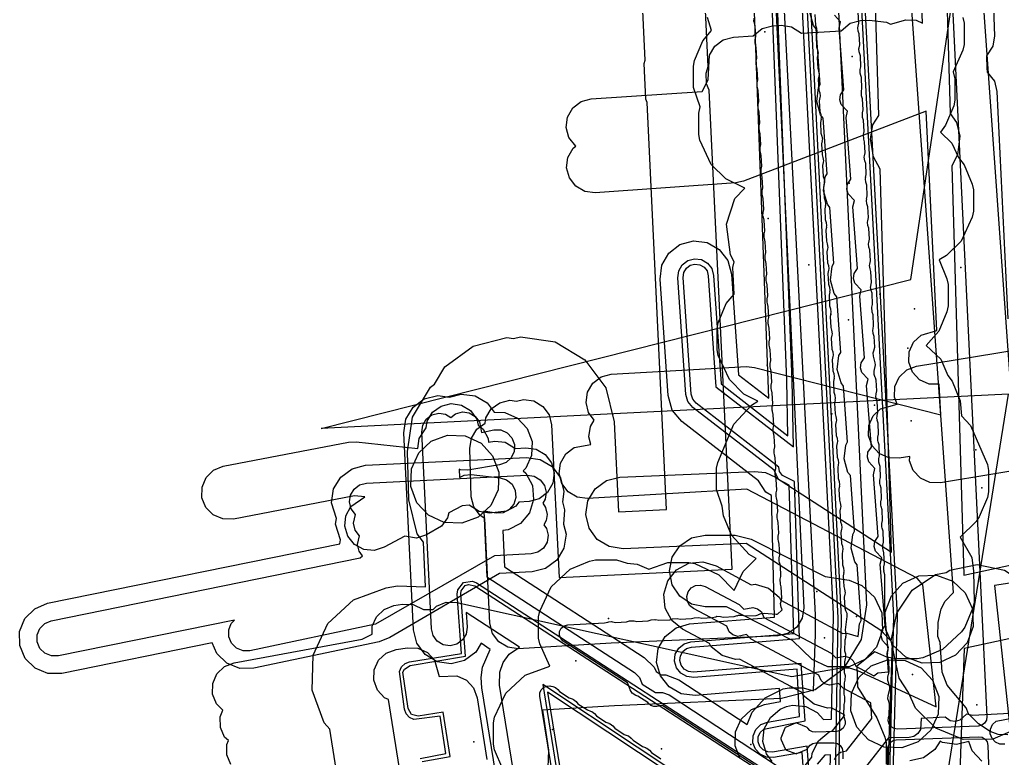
# Model space of a CAD drawing. Header units: metres. Extents: x -3943 to -3664, y 4962 to 6622.
# Drawn here: x -3926.3 to -3871.4, y 6086.3 to 6127.6 of the extents above; entities that cross this region are included whole.
import ezdxf

# ---------------------------------------------------------------- set-up
doc = ezdxf.new("R2010")
doc.units = ezdxf.units.M
for name, color, linetype in [('AI_GREENING_EXCLUSIONS', 1, 'Continuous'), ('AI_GREENING_LAWN', 82, 'Continuous'), ('AI_GREENING_REJECTED', 6, 'Continuous')]:
    doc.layers.add(name, color=color, linetype=linetype)

msp = doc.modelspace()

# ---------------------------------------------------------------- linework, layer by layer
at = {"layer": 'AI_GREENING_EXCLUSIONS'}
for points in [[(-3860.158, 6184.297), (-3872.835, 6170.684), (-3872.88, 6170.386), (-3873.197, 6169.677), (-3873.662, 6169.05), (-3873.975, 6168.863), (-3874.372, 6168.396), (-3874.347, 6167.785), (-3874.216, 6167.447), (-3874.235, 6166.667), (-3874.388, 6166.069), (-3873.198, 6139.855), (-3873.036, 6138.826), (-3873.136, 6138.483), (-3873.074, 6137.116), (-3872.965, 6135.591), (-3872.878, 6135.37), (-3872.893, 6134.574), (-3870.009, 6094.188)], [(-3860.158, 6184.297), (-3872.835, 6170.684), (-3872.88, 6170.386), (-3873.197, 6169.677), (-3873.662, 6169.05), (-3873.975, 6168.863), (-3874.372, 6168.396), (-3874.347, 6167.785), (-3874.216, 6167.447), (-3874.235, 6166.667), (-3874.388, 6166.069), (-3873.198, 6139.855), (-3873.036, 6138.826), (-3873.136, 6138.483), (-3873.074, 6137.116), (-3872.965, 6135.591), (-3872.878, 6135.37), (-3872.893, 6134.574), (-3870.009, 6094.188)], [(-3875.601, 6176.042), (-3875.86, 6175.498), (-3875.732, 6171.147), (-3875.372, 6170.641), (-3875.197, 6169.881), (-3875.334, 6168.832), (-3875.646, 6168.214), (-3875.264, 6155.18), (-3875.072, 6154.909), (-3874.899, 6154.148), (-3874.837, 6151.866), (-3874.646, 6151.081), (-3874.787, 6150.017), (-3874.722, 6147.577), (-3874.853, 6146.808), (-3875.011, 6146.558), (-3874.3, 6122.357), (-3873.94, 6121.851), (-3873.766, 6121.09), (-3873.902, 6120.042), (-3874.214, 6119.424), (-3873.543, 6096.567), (-3864.328, 6098.561)], [(-3880.759, 6083.076), (-3880.571, 6094.189), (-3882.701, 6136.558), (-3883.859, 6165.378), (-3883.878, 6171.482), (-3884.689, 6171.464), (-3884.934, 6171.603), (-3885.104, 6171.827), (-3885.239, 6173.635), (-3885.197, 6173.906), (-3885.055, 6174.14), (-3884.833, 6174.302), (-3884.567, 6174.365), (-3881.613, 6174.479), (-3880.855, 6174.397), (-3880.582, 6174.313), (-3880.364, 6174.128), (-3880.239, 6173.871), (-3880.227, 6173.586), (-3880.884, 6169.593), (-3880.56, 6157.79), (-3880.09, 6147.643), (-3877.268, 6094.273), (-3877.835, 6073.278)], [(-3880.565, 6082.706), (-3880.371, 6094.193), (-3882.502, 6136.566), (-3883.659, 6165.385), (-3883.678, 6171.701), (-3884.627, 6171.655), (-3884.924, 6171.914), (-3885.039, 6173.644), (-3884.908, 6174.005), (-3884.559, 6174.166), (-3881.605, 6174.279), (-3880.873, 6174.197), (-3880.523, 6174.005), (-3880.425, 6173.618), (-3881.085, 6169.607), (-3880.76, 6157.782), (-3880.29, 6147.632), (-3877.467, 6094.262), (-3878.02, 6073.353)], [(-3885.943, 6169.231), (-3882.486, 6094.744), (-3882.573, 6094.166), (-3882.874, 6093.666), (-3883.343, 6093.318), (-3883.91, 6093.176), (-3893.246, 6092.763), (-3898.454, 6092.454), (-3899.034, 6092.54), (-3899.536, 6092.841), (-3899.885, 6093.312), (-3900.026, 6093.881), (-3900.306, 6099.74), (-3900.582, 6099.906), (-3900.931, 6100.376), (-3901.072, 6100.944), (-3901.144, 6103.634), (-3901.058, 6104.213), (-3900.757, 6104.715), (-3900.757, 6104.715), (-3900.298, 6105.054), (-3900.254, 6105.348), (-3899.953, 6105.85), (-3899.482, 6106.198), (-3898.914, 6106.339), (-3898.546, 6106.284), (-3898.149, 6106.383), (-3897.571, 6106.297), (-3897.069, 6105.996), (-3896.72, 6105.526), (-3896.578, 6104.958), (-3896.162, 6096.429), (-3886.493, 6096.909), (-3887.767, 6123.662), (-3887.914, 6124.018), (-3887.943, 6124.611), (-3887.829, 6124.979), (-3889.818, 6166.733)], [(-3882.3, 6165.158), (-3878.989, 6094.906), (-3879.28, 6092.981), (-3880.283, 6091.312), (-3881.848, 6090.154), (-3883.736, 6089.68), (-3893.073, 6089.267), (-3897.091, 6089.017), (-3896.746, 6086.799), (-3896.827, 6084.854)], [(-3871.237, 6157.842), (-3871.726, 6158.163), (-3872.055, 6158.647), (-3872.174, 6159.22), (-3872.214, 6164.56), (-3872.401, 6164.522), (-3872.337, 6155.986), (-3872.446, 6155.412), (-3872.855, 6154.863), (-3871.82, 6126.686), (-3871.913, 6126.108), (-3872.279, 6125.567), (-3872.254, 6124.883), (-3872.244, 6124.664), (-3871.833, 6124.156), (-3871.692, 6123.588), (-3871.081, 6110.893)], [(-3906.942, 6075.162), (-3908.981, 6087.973), (-3909.294, 6088.311), (-3909.973, 6090.14), (-3909.9, 6092.089), (-3909.086, 6093.862), (-3907.656, 6095.189), (-3905.827, 6095.868), (-3905.196, 6095.969), (-3903.627, 6095.91), (-3903.746, 6098.41), (-3904.096, 6098.882), (-3904.568, 6100.775), (-3904.64, 6103.465), (-3904.352, 6105.395), (-3903.348, 6107.067), (-3903.128, 6107.23), (-3902.543, 6108.204), (-3900.974, 6109.364), (-3899.081, 6109.835), (-3898.715, 6109.78), (-3898.32, 6109.879), (-3896.39, 6109.592), (-3894.717, 6108.589), (-3893.556, 6107.022), (-3893.082, 6105.129), (-3892.837, 6100.099), (-3890.155, 6100.232), (-3891.238, 6122.969), (-3891.308, 6123.162), (-3891.402, 6125.139), (-3891.35, 6125.339), (-3893.148, 6163.071)], [(-3914.519, 6085.987), (-3914.74, 6086.528), (-3914.74, 6086.528), (-3914.737, 6087.114), (-3914.648, 6087.325), (-3914.856, 6087.524), (-3915.094, 6088.059), (-3915.109, 6088.644), (-3914.962, 6089.024), (-3915.313, 6089.384), (-3915.53, 6089.928), (-3915.522, 6090.513), (-3915.291, 6091.051), (-3914.871, 6091.459), (-3914.328, 6091.676), (-3907.174, 6092.999), (-3906.612, 6093.275), (-3906.603, 6093.71), (-3906.367, 6094.246), (-3905.945, 6094.651), (-3905.399, 6094.863), (-3904.907, 6094.95), (-3904.322, 6094.937), (-3903.736, 6094.649), (-3903.203, 6094.656), (-3903.012, 6094.84), (-3902.467, 6095.052), (-3901.882, 6095.04), (-3883.162, 6090.91), (-3880.401, 6091.384), (-3879.949, 6091.392), (-3879.515, 6091.265), (-3875.093, 6089.207), (-3875.826, 6096.022), (-3876.145, 6096.397), (-3885.66, 6101.379), (-3894.578, 6100.844), (-3895.158, 6100.923), (-3895.663, 6101.219), (-3896.017, 6101.685), (-3896.166, 6102.251), (-3896.086, 6102.831), (-3895.791, 6103.336), (-3895.324, 6103.69), (-3894.381, 6103.861), (-3894.493, 6104.284), (-3894.414, 6104.863), (-3894.2, 6105.23), (-3894.512, 6105.646), (-3894.658, 6106.213), (-3894.576, 6106.792), (-3894.278, 6107.296), (-3893.81, 6107.648), (-3893.244, 6107.794), (-3885.688, 6108.214), (-3885.234, 6108.169), (-3874.827, 6105.514), (-3874.909, 6107.226), (-3875.476, 6107.244), (-3876.009, 6107.486), (-3876.409, 6107.913), (-3876.615, 6108.461), (-3876.596, 6109.046), (-3876.354, 6109.579), (-3875.927, 6109.979), (-3875.054, 6110.238), (-3875.644, 6122.489), (-3885.858, 6118.58), (-3886.289, 6118.484), (-3894.141, 6117.93), (-3894.722, 6118.003), (-3895.23, 6118.293), (-3895.589, 6118.756), (-3895.743, 6119.32), (-3895.67, 6119.901), (-3895.38, 6120.409), (-3895.225, 6120.529), (-3895.612, 6121.011), (-3895.764, 6121.576), (-3895.688, 6122.157), (-3895.396, 6122.664), (-3894.932, 6123.02), (-3894.366, 6123.172), (-3888.168, 6123.582), (-3887.827, 6124.242), (-3887.752, 6125.617), (-3887.456, 6126.122), (-3886.99, 6126.475), (-3886.423, 6126.623), (-3885.312, 6126.689), (-3884.808, 6127.105), (-3884.242, 6127.253), (-3883.743, 6127.283), (-3883.163, 6127.203), (-3882.614, 6126.849), (-3880.391, 6126.98), (-3879.887, 6127.396), (-3879.321, 6127.544), (-3878.822, 6127.574), (-3877.863, 6127.448), (-3877.64, 6127.35), (-3876.782, 6127.593), (-3876.198, 6127.567), (-3875.849, 6127.404), (-3877.125, 6162.131)], [(-3877.822, 6084.081), (-3877.519, 6092.778), (-3878.118, 6093.433), (-3885.706, 6098.342), (-3892.586, 6098.04), (-3893.357, 6098.159), (-3894.025, 6098.563), (-3894.486, 6099.192), (-3894.672, 6099.95), (-3894.553, 6100.722), (-3894.148, 6101.389), (-3893.519, 6101.85), (-3892.761, 6102.036), (-3885.244, 6102.366), (-3884.632, 6102.298), (-3884.07, 6102.047), (-3877.583, 6097.851), (-3878.211, 6119.252), (-3878.593, 6119.926), (-3878.761, 6120.944), (-3878.631, 6121.713), (-3878.299, 6122.244), (-3879.008, 6146.408)], [(-3886.039, 6086.31), (-3886.318, 6087.039), (-3886.298, 6087.819), (-3885.98, 6088.532), (-3885.414, 6089.069), (-3884.685, 6089.348), (-3883.782, 6089.503), (-3883.834, 6090.23), (-3888.559, 6089.854), (-3889.334, 6089.946), (-3890.015, 6090.328), (-3890.498, 6090.941), (-3890.709, 6091.692), (-3890.617, 6092.467), (-3890.236, 6093.148), (-3889.623, 6093.631), (-3888.872, 6093.842), (-3884.116, 6094.22), (-3884.293, 6101.007), (-3884.598, 6101.209), (-3885.018, 6101.832), (-3889.3, 6105.15), (-3889.84, 6105.79), (-3890.071, 6106.594), (-3890.516, 6113.109), (-3890.416, 6113.883), (-3890.028, 6114.56), (-3889.41, 6115.037), (-3888.657, 6115.241), (-3887.883, 6115.141), (-3887.206, 6114.753), (-3886.73, 6114.135), (-3886.525, 6113.382), (-3886.141, 6107.762), (-3884.447, 6106.45), (-3885.524, 6135.55)], [(-3882.448, 6084.903), (-3882.578, 6086.666), (-3884.178, 6086.391), (-3884.568, 6086.402), (-3884.925, 6086.56), (-3885.193, 6086.843), (-3885.333, 6087.208), (-3885.323, 6087.598), (-3885.164, 6087.954), (-3884.881, 6088.223), (-3884.516, 6088.362), (-3882.72, 6088.671), (-3882.859, 6091.312), (-3888.637, 6090.851), (-3889.025, 6090.897), (-3889.365, 6091.088), (-3889.607, 6091.395), (-3889.712, 6091.77), (-3889.666, 6092.158), (-3889.476, 6092.498), (-3889.169, 6092.739), (-3888.794, 6092.845), (-3883.05, 6093.304), (-3883.308, 6101.597), (-3883.894, 6101.919), (-3884.149, 6102.424), (-3888.688, 6105.94), (-3888.958, 6106.26), (-3889.073, 6106.663), (-3889.519, 6113.178), (-3889.469, 6113.564), (-3889.275, 6113.903), (-3888.966, 6114.141), (-3888.589, 6114.243), (-3888.202, 6114.193), (-3887.864, 6113.999), (-3887.625, 6113.69), (-3887.523, 6113.314), (-3887.109, 6107.247), (-3883.38, 6104.358), (-3883.435, 6107.437), (-3884.525, 6135.598)], [(-3882.152, 6084.954), (-3882.302, 6087.017), (-3884.229, 6086.687), (-3884.502, 6086.694), (-3884.751, 6086.805), (-3884.939, 6087.003), (-3885.037, 6087.258), (-3885.03, 6087.532), (-3884.919, 6087.781), (-3884.721, 6087.969), (-3882.402, 6088.421), (-3882.63, 6091.632), (-3888.661, 6091.15), (-3888.932, 6091.183), (-3889.17, 6091.316), (-3889.339, 6091.531), (-3889.413, 6091.794), (-3889.381, 6092.065), (-3889.248, 6092.303), (-3889.033, 6092.472), (-3888.77, 6092.546), (-3882.729, 6093.029), (-3883.013, 6101.801), (-3883.682, 6102.132), (-3883.835, 6102.359), (-3883.884, 6102.598), (-3888.504, 6106.177), (-3888.693, 6106.401), (-3888.774, 6106.683), (-3889.219, 6113.198), (-3889.184, 6113.469), (-3889.048, 6113.706), (-3888.832, 6113.873), (-3888.569, 6113.944), (-3888.298, 6113.909), (-3888.061, 6113.773), (-3887.894, 6113.557), (-3887.822, 6113.293), (-3887.399, 6107.092), (-3883.063, 6103.733), (-3883.135, 6107.449), (-3884.225, 6135.612)], [(-3897.315, 6070.743), (-3900.487, 6090.27), (-3900.517, 6090.852), (-3900.442, 6091.425), (-3900.006, 6092.423), (-3900.526, 6092.76), (-3900.818, 6092.274), (-3901.444, 6091.809), (-3902.201, 6091.619), (-3902.973, 6091.733), (-3903.642, 6092.134), (-3904.108, 6092.76), (-3904.297, 6093.517), (-3904.842, 6104.511), (-3904.727, 6105.283), (-3904.326, 6105.952), (-3903.7, 6106.417), (-3902.943, 6106.607), (-3902.287, 6106.51), (-3901.631, 6106.683), (-3900.857, 6106.578), (-3900.183, 6106.185), (-3899.794, 6105.674), (-3899.189, 6105.654), (-3898.479, 6105.331), (-3897.946, 6104.76), (-3897.672, 6104.03), (-3897.699, 6103.25), (-3898.022, 6102.539), (-3898.171, 6102.4), (-3898.014, 6102.268), (-3897.654, 6101.575), (-3897.586, 6100.798), (-3897.821, 6100.054), (-3898.323, 6099.456), (-3899.015, 6099.096), (-3899.307, 6099.07), (-3899.217, 6097.037), (-3891.408, 6091.97), (-3890.849, 6091.426), (-3890.744, 6091.182), (-3890.462, 6090.999), (-3890.197, 6091.003), (-3889.472, 6090.714), (-3885.657, 6088.218), (-3885.369, 6088.907), (-3884.643, 6089.723), (-3883.645, 6090.211), (-3883.307, 6090.279), (-3882.516, 6090.279), (-3881.94, 6090.111), (-3881.837, 6093.28), (-3881.831, 6094.356), (-3883.918, 6134.991)], [(-3884.25, 6086.151), (-3884.563, 6086.584), (-3884.769, 6087.281), (-3884.691, 6087.986), (-3884.354, 6088.623), (-3883.808, 6089.08), (-3883.447, 6089.231), (-3883.109, 6089.299), (-3882.376, 6089.231), (-3881.739, 6088.894), (-3881.392, 6088.51), (-3880.935, 6088.527), (-3880.837, 6093.263), (-3880.832, 6094.406), (-3882.918, 6135.032)], [(-3871.076, 6087.645), (-3871.618, 6087.667), (-3872.075, 6087.833), (-3872.725, 6088.259), (-3873.27, 6088.817), (-3873.405, 6089.156), (-3874.467, 6090.425), (-3874.757, 6091.149), (-3874.858, 6092.807), (-3874.992, 6093.145), (-3874.981, 6093.925), (-3874.8, 6094.684), (-3874.584, 6095.117), (-3874.12, 6095.594), (-3876.853, 6133.881)], [(-3871.076, 6087.645), (-3871.618, 6087.667), (-3872.075, 6087.833), (-3872.725, 6088.259), (-3873.27, 6088.817), (-3873.405, 6089.156), (-3874.467, 6090.425), (-3874.757, 6091.149), (-3874.858, 6092.807), (-3874.992, 6093.145), (-3874.981, 6093.925), (-3874.8, 6094.684), (-3874.584, 6095.117), (-3874.12, 6095.594), (-3876.853, 6133.881)], [(-3884.955, 6082.728), (-3882.035, 6086.393), (-3882.017, 6086.618), (-3881.661, 6087.312), (-3881.066, 6087.818), (-3880.873, 6087.88), (-3880.19, 6088.742), (-3880.941, 6089.154), (-3881.165, 6089.131), (-3881.913, 6089.355), (-3882.518, 6089.848), (-3882.614, 6090.027), (-3886.079, 6091.877), (-3886.303, 6091.854), (-3887.051, 6092.078), (-3887.656, 6092.57), (-3887.752, 6092.749), (-3889.262, 6093.549), (-3889.867, 6094.042), (-3890.237, 6094.729), (-3890.316, 6095.505), (-3890.092, 6096.253), (-3889.6, 6096.858), (-3888.913, 6097.228), (-3888.136, 6097.307), (-3887.389, 6097.083), (-3885.433, 6096.033), (-3885.209, 6096.056), (-3884.461, 6095.832), (-3883.856, 6095.339), (-3883.76, 6095.161), (-3880.295, 6093.311), (-3880.071, 6093.333), (-3879.453, 6093.149), (-3879.368, 6093.855), (-3879.269, 6094.031), (-3879.495, 6097.142), (-3879.634, 6097.319), (-3879.845, 6098.071), (-3879.751, 6098.846), (-3879.652, 6099.022), (-3879.878, 6102.133), (-3880.017, 6102.31), (-3880.228, 6103.062), (-3880.135, 6103.837), (-3880.035, 6104.014), (-3880.261, 6107.124), (-3880.401, 6107.301), (-3880.611, 6108.053), (-3880.518, 6108.828), (-3880.418, 6109.005), (-3880.645, 6112.115), (-3880.784, 6112.292), (-3880.994, 6113.044), (-3880.901, 6113.819), (-3880.801, 6113.996), (-3881.028, 6117.106), (-3881.167, 6117.283), (-3881.377, 6118.035), (-3881.284, 6118.81), (-3881.184, 6118.987), (-3881.411, 6122.097), (-3881.55, 6122.275), (-3881.76, 6123.026), (-3881.667, 6123.801), (-3881.568, 6123.978), (-3881.794, 6127.088), (-3881.933, 6127.266), (-3882.143, 6128.017)], [(-3880.767, 6086.262), (-3880.642, 6086.505), (-3880.434, 6086.682), (-3880.102, 6086.76), (-3878.675, 6088.56), (-3878.738, 6089.444), (-3880.283, 6090.263), (-3880.542, 6090.523), (-3881.042, 6090.425), (-3881.304, 6090.504), (-3881.516, 6090.676), (-3881.653, 6090.988), (-3885.421, 6092.985), (-3885.68, 6093.246), (-3886.18, 6093.148), (-3886.442, 6093.226), (-3886.654, 6093.399), (-3886.791, 6093.711), (-3888.653, 6094.698), (-3888.865, 6094.87), (-3888.994, 6095.111), (-3889.022, 6095.382), (-3888.944, 6095.644), (-3888.771, 6095.856), (-3888.531, 6095.985), (-3888.259, 6096.013), (-3887.997, 6095.935), (-3886.091, 6094.925), (-3885.832, 6094.664), (-3885.332, 6094.762), (-3885.07, 6094.683), (-3884.858, 6094.511), (-3884.721, 6094.199), (-3880.953, 6092.202), (-3880.694, 6091.941), (-3880.194, 6092.039), (-3879.932, 6091.961), (-3879.72, 6091.788), (-3879.583, 6091.476), (-3878.575, 6090.942), (-3878.347, 6091.107), (-3877.746, 6091.175), (-3877.823, 6092.188), (-3877.742, 6092.546), (-3878.092, 6092.916), (-3878.165, 6093.179), (-3878.133, 6093.45), (-3877.942, 6093.733), (-3878.207, 6097.179), (-3878.125, 6097.537), (-3878.475, 6097.907), (-3878.548, 6098.17), (-3878.516, 6098.441), (-3878.325, 6098.724), (-3878.59, 6102.17), (-3878.508, 6102.528), (-3878.858, 6102.898), (-3878.932, 6103.161), (-3878.899, 6103.433), (-3878.708, 6103.715), (-3878.973, 6107.161), (-3878.891, 6107.519), (-3879.241, 6107.889), (-3879.315, 6108.152), (-3879.282, 6108.424), (-3879.091, 6108.706), (-3879.356, 6112.152), (-3879.274, 6112.51), (-3879.624, 6112.88), (-3879.698, 6113.143), (-3879.665, 6113.415), (-3879.475, 6113.697), (-3879.739, 6117.143), (-3879.657, 6117.501), (-3880.007, 6117.871), (-3880.081, 6118.134), (-3880.048, 6118.406), (-3879.858, 6118.688), (-3880.122, 6122.134), (-3880.04, 6122.492), (-3880.39, 6122.862), (-3880.464, 6123.125), (-3880.431, 6123.397), (-3880.241, 6123.679), (-3880.505, 6127.125), (-3880.424, 6127.483), (-3880.774, 6127.853)], [(-3873.587, 6127.719), (-3873.522, 6127.397), (-3873.522, 6126.21), (-3873.587, 6125.887), (-3874.128, 6124.674), (-3874.037, 6124.29), (-3874.037, 6123.102), (-3874.102, 6122.78), (-3874.555, 6121.696), (-3874.839, 6121.302), (-3874.202, 6120.698), (-3873.838, 6119.894), (-3873.518, 6119.488), (-3873.065, 6118.405), (-3872.999, 6118.082), (-3872.999, 6116.895), (-3873.065, 6116.572), (-3873.695, 6115.226), (-3874.506, 6114.415), (-3874.923, 6114.173), (-3874.481, 6113.116), (-3874.416, 6112.794), (-3874.416, 6111.606), (-3874.481, 6111.284), (-3874.934, 6110.2), (-3875.649, 6109.4), (-3874.831, 6108.626), (-3874.432, 6107.722), (-3874.191, 6107.395), (-3873.738, 6106.312), (-3873.673, 6105.474), (-3873.159, 6104.923), (-3872.222, 6102.739), (-3872.157, 6102.416), (-3872.157, 6101.229), (-3872.222, 6100.906), (-3872.675, 6099.823), (-3872.853, 6099.56), (-3873.739, 6098.69), (-3873.098, 6097.552), (-3872.994, 6096.789), (-3872.971, 6095.066), (-3873.036, 6094.744), (-3873.49, 6093.661), (-3873.667, 6093.397), (-3874.741, 6092.409), (-3875.824, 6091.956), (-3876.147, 6091.891), (-3877.334, 6091.891), (-3877.838, 6091.995), (-3878.512, 6092.277), (-3879.526, 6091.476), (-3879.488, 6090.322), (-3878.405, 6088.604), (-3877.952, 6087.52), (-3877.887, 6087.198), (-3877.887, 6086.01)], [(-3899.313, 6085.722), (-3899.766, 6086.805), (-3899.831, 6087.128), (-3899.831, 6088.315), (-3899.766, 6088.637), (-3899.135, 6089.984), (-3898.062, 6090.972), (-3896.68, 6091.485), (-3897.242, 6092.73), (-3897.307, 6093.053), (-3897.307, 6094.24), (-3897.242, 6094.562), (-3896.612, 6095.909), (-3895.538, 6096.897), (-3894.454, 6097.35), (-3894.132, 6097.415), (-3892.945, 6097.415), (-3892.361, 6097.241), (-3891.79, 6097.176), (-3891.147, 6096.907), (-3890.09, 6097.279), (-3888.902, 6097.279), (-3888.58, 6097.214), (-3887.233, 6096.584), (-3886.384, 6095.716), (-3885.873, 6096.777), (-3885.15, 6097.501), (-3885.532, 6097.728), (-3886.52, 6098.801), (-3886.973, 6099.885), (-3887.038, 6100.414), (-3887.36, 6101.351), (-3887.36, 6102.538), (-3887.295, 6102.861), (-3886.402, 6104.995), (-3885.414, 6106.068), (-3885.055, 6106.286), (-3885.827, 6106.676), (-3886.638, 6107.487), (-3887.268, 6108.834), (-3887.333, 6109.156), (-3887.333, 6110.343), (-3887.268, 6110.666), (-3886.815, 6111.749), (-3886.382, 6112.268), (-3886.442, 6113.751), (-3886.378, 6114.068), (-3886.579, 6114.458), (-3886.805, 6116.163), (-3886.343, 6117.601), (-3885.789, 6118.189), (-3886.849, 6118.7), (-3887.66, 6119.511), (-3888.291, 6120.857), (-3888.356, 6121.18), (-3888.356, 6122.367), (-3888.273, 6122.731), (-3888.655, 6123.811), (-3888.655, 6124.998), (-3888.59, 6125.32), (-3888.136, 6126.404), (-3887.636, 6126.989), (-3887.867, 6127.707)], [(-3868.989, 6102.683), (-3874.848, 6101.717), (-3875.433, 6101.736), (-3875.966, 6101.978), (-3876.366, 6102.405), (-3876.572, 6102.953), (-3876.564, 6103.201), (-3877.152, 6103.104), (-3877.737, 6103.123), (-3878.27, 6103.365), (-3878.67, 6103.792), (-3878.876, 6104.34), (-3878.857, 6104.925), (-3878.615, 6105.458), (-3878.188, 6105.858), (-3877.273, 6106.125), (-3877.421, 6106.517), (-3877.401, 6107.102), (-3877.16, 6107.635), (-3876.732, 6108.035), (-3876.185, 6108.241), (-3870.611, 6109.159)], [(-3896.234, 6070.331), (-3899.5, 6090.43), (-3899.48, 6091.154), (-3899.286, 6091.69), (-3898.946, 6092.151), (-3898.369, 6092.553), (-3901.35, 6094.487), (-3901.301, 6093.666), (-3901.358, 6093.28), (-3901.559, 6092.945), (-3901.872, 6092.712), (-3902.25, 6092.617), (-3902.636, 6092.675), (-3902.971, 6092.875), (-3903.204, 6093.188), (-3903.299, 6093.567), (-3903.843, 6104.56), (-3903.786, 6104.946), (-3903.585, 6105.281), (-3903.272, 6105.514), (-3902.893, 6105.609), (-3902.507, 6105.551), (-3902.219, 6105.379), (-3901.947, 6105.586), (-3901.569, 6105.685), (-3901.183, 6105.633), (-3900.846, 6105.436), (-3900.609, 6105.125), (-3900.497, 6104.543), (-3899.808, 6104.693), (-3899.418, 6104.68), (-3899.062, 6104.519), (-3898.796, 6104.233), (-3898.659, 6103.868), (-3898.672, 6103.478), (-3898.834, 6103.123), (-3899.119, 6102.857), (-3899.484, 6102.72), (-3901.268, 6102.427), (-3901.683, 6102.447), (-3901.748, 6102.479), (-3901.727, 6102.021), (-3901.472, 6102.154), (-3901.083, 6102.188), (-3899.465, 6102.01), (-3899.093, 6101.893), (-3898.794, 6101.642), (-3898.614, 6101.296), (-3898.614, 6101.296), (-3898.58, 6100.907), (-3898.697, 6100.535), (-3898.948, 6100.236), (-3899.294, 6100.056), (-3899.683, 6100.022), (-3900.372, 6100.134), (-3900.197, 6096.48), (-3891.952, 6091.132), (-3891.672, 6090.859), (-3891.518, 6090.469), (-3890.779, 6090.01), (-3890.378, 6090.02), (-3890.016, 6089.875), (-3881.304, 6084.163)], [(-3854.001, 6098.71), (-3871.826, 6095.986), (-3870.883, 6087.223)], [(-3903.928, 6086.329), (-3902.485, 6086.612), (-3902.808, 6088.688), (-3904.275, 6088.509), (-3904.523, 6088.623), (-3904.709, 6088.823), (-3904.803, 6089.08), (-3905.086, 6091.194), (-3904.973, 6091.442), (-3904.773, 6091.627), (-3904.518, 6091.723), (-3901.611, 6092.2), (-3901.851, 6095.501), (-3901.822, 6095.756), (-3901.509, 6096.154), (-3901.01, 6096.237), (-3900.772, 6096.139), (-3884.578, 6085.632)], [(-3903.823, 6086.158), (-3902.257, 6086.446), (-3902.641, 6088.917), (-3904.033, 6088.696), (-3904.406, 6088.785), (-3904.606, 6089.111), (-3904.891, 6091.148), (-3904.81, 6091.325), (-3904.486, 6091.525), (-3901.398, 6092.033), (-3901.652, 6095.515), (-3901.631, 6095.698), (-3901.408, 6095.982), (-3901.235, 6096.045), (-3900.881, 6095.971), (-3884.687, 6085.464)], [(-3870.337, 6093.168), (-3873.527, 6092.478), (-3873.825, 6083.938)], [(-3903.339, 6074.791), (-3905.699, 6089.616), (-3905.915, 6089.716), (-3906.313, 6090.145), (-3906.517, 6090.693), (-3906.495, 6091.278), (-3906.251, 6091.81), (-3905.822, 6092.208), (-3905.273, 6092.412), (-3904.642, 6092.513), (-3904.057, 6092.491), (-3903.525, 6092.246), (-3903.127, 6091.817), (-3902.866, 6090.907), (-3901.874, 6090.949), (-3901.341, 6090.703), (-3900.944, 6090.271), (-3900.742, 6089.721), (-3900.204, 6086.261)], [(-3886.518, 6083.45), (-3897.072, 6090.45), (-3893.872, 6070.52)], [(-3886.629, 6083.284), (-3896.801, 6090.03), (-3893.668, 6070.748)], [(-3871.255, 6087.119), (-3871.528, 6087.128), (-3871.776, 6087.241), (-3871.963, 6087.44), (-3872.059, 6087.696), (-3872.05, 6087.969), (-3871.937, 6088.218), (-3871.738, 6088.404), (-3868.929, 6088.947), (-3873.027, 6088.72), (-3873.384, 6088.809), (-3873.762, 6088.467), (-3874.026, 6088.399), (-3874.297, 6088.438), (-3874.575, 6088.635), (-3875.921, 6088.56), (-3875.959, 6087.948), (-3876.105, 6087.717), (-3876.329, 6087.56), (-3876.595, 6087.5), (-3877.752, 6087.472), (-3879.036, 6085.851)], [(-3872.534, 6086.184), (-3873.067, 6086.754), (-3873.265, 6087.279), (-3873.954, 6087.101), (-3874.727, 6087.211), (-3874.865, 6087.293), (-3875.164, 6086.821), (-3875.802, 6086.372), (-3876.563, 6086.201)], [(-3881.032, 6084.688), (-3881.001, 6086.523), (-3881.311, 6086.511), (-3881.739, 6086.008)]]:
    msp.add_lwpolyline(points, dxfattribs=at)
for points in [[(-3876.499, 6113.086), (-3871.504, 6146.711), (-3869.87, 6114.002), (-3869.801, 6114.429), (-3869.508, 6106.761), (-3861.518, 6107.16), (-3829.558, 6108.757), (-3862.517, 6100.435), (-3866.364, 6074.531), (-3828.301, 6075.988), (-3861.355, 6068.051), (-3866.742, 6034.488), (-3867.966, 6066.464), (-3868.272, 6074.458), (-3908.243, 6072.929), (-3875.188, 6080.865), (-3871.044, 6106.684), (-3877.498, 6106.361), (-3909.458, 6104.764), (-3876.499, 6113.086)], [(-3908.079, 6099.88), (-3907.803, 6100.396), (-3907.023, 6100.942), (-3907.591, 6101.002), (-3914.368, 6099.701), (-3914.953, 6099.705), (-3915.492, 6099.933), (-3915.903, 6100.35), (-3916.124, 6100.892), (-3916.12, 6101.477), (-3915.892, 6102.016), (-3915.476, 6102.427), (-3914.933, 6102.648), (-3907.939, 6103.99), (-3907.5, 6104.008), (-3904.056, 6103.648), (-3903.989, 6104.197), (-3903.587, 6104.796), (-3903.531, 6105.162), (-3903.229, 6105.663), (-3902.757, 6106.01), (-3902.189, 6106.15), (-3901.61, 6106.062), (-3901.109, 6105.759), (-3900.763, 6105.288), (-3900.677, 6104.941), (-3900.409, 6104.718), (-3900.136, 6104.2), (-3900.117, 6103.994), (-3899.756, 6104.055), (-3899.173, 6103.995), (-3898.6, 6103.644), (-3898.024, 6103.681), (-3897.444, 6103.604), (-3896.938, 6103.31), (-3896.582, 6102.845), (-3896.431, 6102.28), (-3896.509, 6101.7), (-3896.802, 6101.193), (-3897.267, 6100.838), (-3897.833, 6100.687), (-3898.407, 6100.65), (-3898.587, 6100.425), (-3899.1, 6100.143), (-3900.056, 6100.038), (-3900.636, 6100.115), (-3901.191, 6100.472), (-3901.577, 6100.448), (-3902.323, 6100.05), (-3902.394, 6099.77), (-3902.744, 6099.301), (-3903.571, 6098.81), (-3904.131, 6098.64), (-3904.785, 6098.736), (-3905.938, 6098.121), (-3906.498, 6097.951), (-3907.08, 6098.009), (-3907.596, 6098.285), (-3907.967, 6098.738), (-3908.137, 6099.298), (-3908.079, 6099.88)], [(-3902.393, 6104.384), (-3901.407, 6104.345), (-3900.525, 6103.936), (-3899.878, 6103.237), (-3899.537, 6102.32), (-3899.576, 6101.334), (-3899.985, 6100.452), (-3900.684, 6099.805), (-3901.601, 6099.464), (-3902.587, 6099.503), (-3903.469, 6099.912), (-3904.116, 6100.611), (-3904.457, 6101.528), (-3904.418, 6102.514), (-3904.009, 6103.396), (-3903.31, 6104.043), (-3902.393, 6104.384)], [(-3908.607, 6099.739), (-3908.88, 6100.608), (-3908.765, 6101.38), (-3908.364, 6102.049), (-3907.737, 6102.514), (-3906.98, 6102.704), (-3897.989, 6103.145), (-3897.217, 6103.031), (-3896.548, 6102.63), (-3896.083, 6102.003), (-3895.894, 6101.246), (-3895.98, 6100.665), (-3895.851, 6100.221), (-3895.916, 6099.406), (-3895.776, 6098.849), (-3895.891, 6098.077), (-3896.292, 6097.407), (-3896.919, 6096.943), (-3897.676, 6096.753), (-3899.488, 6096.664), (-3905.614, 6093.081), (-3906.211, 6092.85), (-3913.233, 6091.37), (-3914.014, 6091.361), (-3914.738, 6091.651), (-3915.296, 6092.197), (-3915.549, 6092.787), (-3923.952, 6091.076), (-3924.732, 6091.072), (-3925.455, 6091.368), (-3926.009, 6091.917), (-3926.311, 6092.637), (-3926.314, 6093.417), (-3926.019, 6094.139), (-3925.47, 6094.694), (-3924.75, 6094.995), (-3908.416, 6098.321), (-3908.382, 6098.549), (-3908.655, 6099.418), (-3908.607, 6099.739)], [(-3907.431, 6098.276), (-3907.312, 6098.765), (-3907.561, 6099.088), (-3907.656, 6099.467), (-3907.537, 6099.955), (-3907.786, 6100.279), (-3907.881, 6100.657), (-3907.824, 6101.043), (-3907.623, 6101.378), (-3907.31, 6101.61), (-3906.931, 6101.705), (-3897.94, 6102.146), (-3897.554, 6102.089), (-3897.22, 6101.889), (-3896.987, 6101.575), (-3896.893, 6101.197), (-3896.95, 6100.811), (-3897.08, 6100.593), (-3896.914, 6100.345), (-3896.833, 6099.964), (-3896.891, 6099.612), (-3897.019, 6099.379), (-3896.87, 6099.178), (-3896.775, 6098.8), (-3896.832, 6098.414), (-3897.033, 6098.079), (-3897.346, 6097.847), (-3897.725, 6097.752), (-3899.781, 6097.651), (-3906.417, 6093.829), (-3913.44, 6092.348), (-3913.83, 6092.344), (-3914.192, 6092.489), (-3914.471, 6092.762), (-3914.625, 6093.12), (-3914.629, 6093.511), (-3914.484, 6093.873), (-3914.299, 6094.062), (-3924.151, 6092.056), (-3924.542, 6092.054), (-3924.903, 6092.202), (-3925.18, 6092.476), (-3925.331, 6092.836), (-3925.333, 6093.226), (-3925.185, 6093.587), (-3924.91, 6093.865), (-3924.55, 6094.016), (-3907.273, 6097.533), (-3907.156, 6097.654), (-3907.336, 6097.898), (-3907.431, 6098.276)], [(-3878.086, 6093.47), (-3878.427, 6092.553), (-3879.074, 6091.854), (-3879.956, 6091.445), (-3881.136, 6091.445), (-3882.018, 6091.854), (-3883.107, 6092.923), (-3886.806, 6094.8), (-3887.991, 6094.8), (-3888.757, 6094.952), (-3889.406, 6095.386), (-3889.839, 6096.035), (-3889.991, 6096.8), (-3889.839, 6097.566), (-3889.406, 6098.214), (-3888.757, 6098.648), (-3887.991, 6098.8), (-3886.327, 6098.8), (-3885.422, 6098.584), (-3881.297, 6096.49), (-3879.956, 6096.287), (-3879.233, 6095.985), (-3878.534, 6095.338), (-3878.125, 6094.456), (-3878.086, 6093.47)], [(-3875.127, 6096.6), (-3874.524, 6096.719), (-3874.325, 6096.853), (-3872.794, 6097.157), (-3871.263, 6096.853), (-3869.966, 6095.985), (-3869.098, 6094.688), (-3868.794, 6093.157), (-3868.794, 6092.644), (-3868.67, 6092.308), (-3868.67, 6090.724), (-3869.29, 6089.202), (-3870.413, 6088.058), (-3871.922, 6087.411), (-3873.583, 6087.395), (-3875.105, 6088.015), (-3876.249, 6089.138), (-3876.631, 6090.013), (-3877.163, 6090.808), (-3877.596, 6092.904), (-3877.292, 6094.435), (-3876.424, 6095.732), (-3875.127, 6096.6)], [(-3875.076, 6096.563), (-3874.159, 6096.222), (-3873.46, 6095.575), (-3873.051, 6094.693), (-3873.012, 6093.707), (-3873.353, 6092.79), (-3874, 6092.091), (-3874.882, 6091.682), (-3875.868, 6091.643), (-3876.785, 6091.984), (-3877.484, 6092.631), (-3877.893, 6093.513), (-3877.932, 6094.499), (-3877.591, 6095.416), (-3876.944, 6096.115), (-3876.062, 6096.524), (-3875.076, 6096.563)], [(-3877.797, 6091.845), (-3876.811, 6091.806), (-3875.929, 6091.397), (-3875.282, 6090.698), (-3874.941, 6089.781), (-3874.98, 6088.795), (-3875.389, 6087.913), (-3876.088, 6087.266), (-3877.005, 6086.925), (-3877.991, 6086.964), (-3878.873, 6087.373), (-3879.52, 6088.072), (-3879.861, 6088.989), (-3879.822, 6089.975), (-3879.413, 6090.857), (-3878.714, 6091.504), (-3877.797, 6091.845)]]:
    msp.add_lwpolyline(points, close=True, dxfattribs=at)
at = {"layer": 'AI_GREENING_LAWN'}
for points in [[(-3876.094, 6168.006), (-3872.252, 6088.664), (-3872.281, 6088.47), (-3872.383, 6088.302), (-3872.542, 6088.186), (-3872.732, 6088.14), (-3877.25, 6087.968), (-3877.438, 6087.996), (-3877.601, 6088.093), (-3877.717, 6088.244), (-3877.768, 6088.427), (-3877.747, 6088.616), (-3877.712, 6088.727), (-3877.693, 6089.357), (-3877.729, 6089.506), (-3877.779, 6089.655), (-3877.768, 6089.843), (-3877.68, 6090.198), (-3877.681, 6090.321), (-3877.779, 6090.692), (-3877.793, 6090.867), (-3877.746, 6091.036), (-3877.73, 6091.07), (-3877.706, 6091.188), (-3877.734, 6091.795), (-3877.786, 6091.952), (-3877.81, 6092.141), (-3877.793, 6092.203), (-3877.799, 6092.204), (-3877.764, 6092.401), (-3877.96, 6094.45), (-3877.963, 6094.5), (-3877.951, 6096.594), (-3878.004, 6096.787), (-3877.998, 6096.789), (-3878.02, 6096.85), (-3878.014, 6097.04), (-3877.976, 6097.201), (-3878.002, 6097.808), (-3878.055, 6097.983), (-3878.048, 6097.985), (-3878.074, 6098.057), (-3878.068, 6098.247), (-3878.03, 6098.408), (-3878.056, 6099.015), (-3878.109, 6099.19), (-3878.102, 6099.192), (-3878.128, 6099.264), (-3878.122, 6099.454), (-3878.084, 6099.615), (-3878.11, 6100.222), (-3878.163, 6100.397), (-3878.156, 6100.399), (-3878.183, 6100.471), (-3878.176, 6100.661), (-3878.138, 6100.822), (-3878.164, 6101.429), (-3878.217, 6101.605), (-3878.21, 6101.606), (-3878.237, 6101.679), (-3878.23, 6101.869), (-3878.192, 6102.029), (-3878.218, 6102.637), (-3878.271, 6102.812), (-3878.265, 6102.814), (-3878.291, 6102.886), (-3878.284, 6103.076), (-3878.247, 6103.237), (-3878.273, 6103.844), (-3878.325, 6104.019), (-3878.319, 6104.021), (-3878.345, 6104.093), (-3878.338, 6104.283), (-3878.301, 6104.444), (-3878.327, 6105.051), (-3878.379, 6105.226), (-3878.373, 6105.228), (-3878.399, 6105.3), (-3878.392, 6105.49), (-3878.355, 6105.651), (-3878.381, 6106.258), (-3878.433, 6106.433), (-3878.427, 6106.435), (-3878.453, 6106.508), (-3878.446, 6106.697), (-3878.409, 6106.858), (-3878.435, 6107.466), (-3878.469, 6107.581), (-3878.487, 6107.612), (-3878.55, 6107.778), (-3878.55, 6107.955), (-3878.485, 6108.323), (-3878.49, 6108.431), (-3878.591, 6108.801), (-3878.606, 6108.976), (-3878.56, 6109.147), (-3878.544, 6109.179), (-3878.521, 6109.298), (-3878.552, 6109.905), (-3878.604, 6110.061), (-3878.628, 6110.25), (-3878.609, 6110.324), (-3878.616, 6110.325), (-3878.58, 6110.505), (-3878.611, 6111.112), (-3878.662, 6111.264), (-3878.675, 6111.531), (-3878.639, 6111.688), (-3878.67, 6112.318), (-3878.723, 6112.476), (-3878.747, 6112.664), (-3878.728, 6112.738), (-3878.734, 6112.739), (-3878.699, 6112.919), (-3878.73, 6113.526), (-3878.782, 6113.682), (-3878.806, 6113.871), (-3878.787, 6113.945), (-3878.793, 6113.946), (-3878.758, 6114.126), (-3878.789, 6114.733), (-3878.841, 6114.889), (-3878.866, 6115.078), (-3878.846, 6115.152), (-3878.853, 6115.153), (-3878.817, 6115.333), (-3878.848, 6115.94), (-3878.9, 6116.096), (-3878.925, 6116.285), (-3878.906, 6116.359), (-3878.912, 6116.36), (-3878.876, 6116.54), (-3878.907, 6117.147), (-3878.96, 6117.303), (-3878.984, 6117.492), (-3878.965, 6117.566), (-3878.971, 6117.567), (-3878.936, 6117.747), (-3878.967, 6118.354), (-3879.019, 6118.51), (-3879.043, 6118.699), (-3879.024, 6118.773), (-3879.031, 6118.774), (-3878.995, 6118.954), (-3879.026, 6119.561), (-3879.078, 6119.717), (-3879.103, 6119.906), (-3879.084, 6119.98), (-3879.09, 6119.981), (-3879.054, 6120.161), (-3879.085, 6120.768), (-3879.136, 6120.92), (-3879.149, 6121.187), (-3879.114, 6121.344), (-3879.145, 6121.974), (-3879.195, 6122.127), (-3879.208, 6122.394), (-3879.173, 6122.551), (-3879.204, 6123.181), (-3879.255, 6123.334), (-3879.268, 6123.602), (-3879.232, 6123.758), (-3879.261, 6124.365), (-3879.314, 6124.54), (-3879.308, 6124.542), (-3879.334, 6124.614), (-3879.328, 6124.804), (-3879.291, 6124.965), (-3879.32, 6125.572), (-3879.373, 6125.747), (-3879.371, 6125.748), (-3879.392, 6125.8), (-3879.4, 6125.963), (-3879.385, 6126.017), (-3879.387, 6126.017), (-3879.352, 6126.197), (-3879.386, 6126.803), (-3879.438, 6126.96), (-3879.464, 6127.148), (-3879.445, 6127.223), (-3879.451, 6127.224), (-3879.416, 6127.403), (-3879.45, 6128.01)], [(-3881.859, 6127.885), (-3881.828, 6127.28), (-3881.775, 6127.123), (-3881.751, 6126.935), (-3881.77, 6126.86), (-3881.763, 6126.859), (-3881.799, 6126.68), (-3881.767, 6126.074), (-3881.715, 6125.917), (-3881.69, 6125.729), (-3881.709, 6125.655), (-3881.703, 6125.653), (-3881.738, 6125.474), (-3881.707, 6124.868), (-3881.655, 6124.712), (-3881.63, 6124.523), (-3881.649, 6124.449), (-3881.642, 6124.448), (-3881.678, 6124.268), (-3881.646, 6123.663), (-3881.594, 6123.506), (-3881.569, 6123.318), (-3881.588, 6123.243), (-3881.582, 6123.242), (-3881.618, 6123.063), (-3881.586, 6122.457), (-3881.534, 6122.3), (-3881.509, 6122.112), (-3881.528, 6122.038), (-3881.522, 6122.036), (-3881.557, 6121.857), (-3881.526, 6121.251), (-3881.473, 6121.095), (-3881.448, 6120.906), (-3881.468, 6120.832), (-3881.461, 6120.831), (-3881.497, 6120.651), (-3881.465, 6120.046), (-3881.413, 6119.889), (-3881.388, 6119.701), (-3881.407, 6119.626), (-3881.401, 6119.625), (-3881.436, 6119.446), (-3881.405, 6118.84), (-3881.352, 6118.683), (-3881.328, 6118.495), (-3881.347, 6118.421), (-3881.34, 6118.419), (-3881.376, 6118.24), (-3881.344, 6117.634), (-3881.292, 6117.478), (-3881.267, 6117.289), (-3881.286, 6117.215), (-3881.28, 6117.214), (-3881.315, 6117.034), (-3881.284, 6116.429), (-3881.231, 6116.272), (-3881.207, 6116.084), (-3881.226, 6116.009), (-3881.219, 6116.008), (-3881.255, 6115.829), (-3881.223, 6115.223), (-3881.171, 6115.066), (-3881.146, 6114.878), (-3881.165, 6114.803), (-3881.159, 6114.802), (-3881.194, 6114.623), (-3881.163, 6114.017), (-3881.111, 6113.861), (-3881.086, 6113.672), (-3881.105, 6113.598), (-3881.099, 6113.597), (-3881.134, 6113.417), (-3881.102, 6112.812), (-3881.05, 6112.655), (-3881.025, 6112.466), (-3881.045, 6112.392), (-3881.038, 6112.391), (-3881.074, 6112.212), (-3881.042, 6111.606), (-3880.99, 6111.449), (-3880.965, 6111.261), (-3880.984, 6111.186), (-3880.978, 6111.185), (-3881.013, 6111.006), (-3880.982, 6110.4), (-3880.929, 6110.244), (-3880.905, 6110.055), (-3880.924, 6109.981), (-3880.917, 6109.98), (-3880.953, 6109.8), (-3880.921, 6109.195), (-3880.869, 6109.038), (-3880.844, 6108.849), (-3880.863, 6108.775), (-3880.857, 6108.774), (-3880.892, 6108.595), (-3880.861, 6107.989), (-3880.808, 6107.832), (-3880.784, 6107.644), (-3880.803, 6107.569), (-3880.796, 6107.568), (-3880.832, 6107.389), (-3880.8, 6106.783), (-3880.748, 6106.627), (-3880.723, 6106.438), (-3880.742, 6106.364), (-3880.736, 6106.363), (-3880.771, 6106.183), (-3880.74, 6105.578), (-3880.688, 6105.421), (-3880.663, 6105.232), (-3880.682, 6105.158), (-3880.676, 6105.157), (-3880.711, 6104.978), (-3880.679, 6104.372), (-3880.627, 6104.215), (-3880.602, 6104.027), (-3880.621, 6103.952), (-3880.615, 6103.951), (-3880.651, 6103.772), (-3880.619, 6103.166), (-3880.567, 6103.01), (-3880.542, 6102.821), (-3880.561, 6102.747), (-3880.555, 6102.746), (-3880.59, 6102.566), (-3880.559, 6101.961), (-3880.506, 6101.804), (-3880.481, 6101.615), (-3880.501, 6101.541), (-3880.494, 6101.54), (-3880.53, 6101.361), (-3880.498, 6100.755), (-3880.446, 6100.598), (-3880.421, 6100.41), (-3880.44, 6100.335), (-3880.434, 6100.334), (-3880.469, 6100.155), (-3880.438, 6099.549), (-3880.385, 6099.393), (-3880.361, 6099.204), (-3880.38, 6099.13), (-3880.373, 6099.128), (-3880.409, 6098.949), (-3880.377, 6098.344), (-3880.325, 6098.187), (-3880.3, 6097.998), (-3880.319, 6097.924), (-3880.313, 6097.923), (-3880.348, 6097.744), (-3880.317, 6097.138), (-3880.265, 6096.981), (-3880.24, 6096.793), (-3880.259, 6096.718), (-3880.252, 6096.717), (-3880.288, 6096.538), (-3880.256, 6095.932), (-3880.204, 6095.776), (-3880.179, 6095.587), (-3880.198, 6095.513), (-3880.192, 6095.511), (-3880.228, 6095.332), (-3880.196, 6094.727), (-3880.154, 6094.601), (-3880.083, 6094.437), (-3880.074, 6094.256), (-3880.176, 6093.513), (-3880.175, 6093.474), (-3880.157, 6093.426), (-3880.126, 6093.213), (-3880.155, 6093.119), (-3880.144, 6093.116), (-3880.192, 6092.94), (-3880.201, 6092.333), (-3880.159, 6092.173), (-3880.147, 6091.984), (-3880.171, 6091.911), (-3880.165, 6091.909), (-3880.212, 6091.733), (-3880.221, 6091.126), (-3880.181, 6090.971), (-3880.185, 6090.703), (-3880.231, 6090.549), (-3880.242, 6089.919), (-3880.201, 6089.764), (-3880.206, 6089.496), (-3880.252, 6089.342), (-3880.263, 6088.736), (-3880.236, 6088.618), (-3880.221, 6088.59), (-3880.169, 6088.417), (-3880.181, 6088.238), (-3880.187, 6088.213), (-3880.281, 6088.024), (-3880.446, 6087.89), (-3880.651, 6087.836), (-3881.826, 6087.788), (-3881.995, 6087.811), (-3882.148, 6087.889), (-3882.265, 6088.014), (-3882.277, 6088.033), (-3882.301, 6088.06), (-3882.332, 6088.079), (-3882.866, 6088.3), (-3882.911, 6088.309), (-3882.957, 6088.3), (-3883.478, 6088.084), (-3883.518, 6088.057), (-3883.543, 6088.017), (-3883.76, 6087.464), (-3883.768, 6087.418), (-3883.758, 6087.372), (-3883.521, 6086.858), (-3883.495, 6086.821), (-3883.456, 6086.796), (-3882.956, 6086.6), (-3882.911, 6086.592), (-3882.867, 6086.601), (-3882.335, 6086.821), (-3882.302, 6086.842), (-3882.277, 6086.872), (-3882.235, 6086.944), (-3882.125, 6087.075), (-3881.978, 6087.16), (-3881.81, 6087.192), (-3880.804, 6087.205), (-3880.609, 6087.169), (-3880.443, 6087.059), (-3880.334, 6086.893), (-3880.297, 6086.698), (-3880.303, 6086.298)], [(-3881.428, 6083.467), (-3890.358, 6089.263), (-3890.399, 6089.28), (-3890.443, 6089.28), (-3890.699, 6089.238), (-3890.867, 6089.238), (-3891.026, 6089.294), (-3891.156, 6089.4), (-3891.201, 6089.451), (-3891.753, 6089.81), (-3891.876, 6089.852), (-3892.069, 6089.973), (-3892.188, 6090.166), (-3892.296, 6090.487), (-3892.315, 6090.523), (-3892.344, 6090.55), (-3895.926, 6092.874), (-3896.073, 6093.022), (-3896.147, 6093.216), (-3896.136, 6093.424), (-3896.041, 6093.609), (-3895.879, 6093.74), (-3895.678, 6093.793), (-3893.615, 6093.896), (-3893.441, 6093.949), (-3893.44, 6093.947), (-3893.388, 6093.967), (-3893.224, 6093.976), (-3893.171, 6093.96), (-3893.17, 6093.963), (-3892.991, 6093.927), (-3892.991, 6093.927), (-3892.386, 6093.958), (-3892.234, 6094.009), (-3891.966, 6094.022), (-3891.809, 6093.987), (-3891.18, 6094.018), (-3891.023, 6094.071), (-3890.834, 6094.095), (-3890.76, 6094.076), (-3890.759, 6094.082), (-3890.58, 6094.047), (-3889.974, 6094.078), (-3889.822, 6094.129), (-3889.554, 6094.142), (-3889.398, 6094.107), (-3888.769, 6094.138), (-3888.616, 6094.189), (-3888.348, 6094.202), (-3888.192, 6094.166), (-3887.586, 6094.195), (-3887.411, 6094.248), (-3887.41, 6094.242), (-3887.337, 6094.269), (-3887.148, 6094.263), (-3886.986, 6094.226), (-3886.381, 6094.255), (-3886.206, 6094.308), (-3886.204, 6094.302), (-3886.132, 6094.328), (-3885.942, 6094.323), (-3885.78, 6094.286), (-3885.152, 6094.317), (-3885.027, 6094.359), (-3885.019, 6094.364), (-3884.862, 6094.434), (-3884.691, 6094.446), (-3884.021, 6094.38), (-3883.973, 6094.385), (-3883.93, 6094.41), (-3883.725, 6094.595), (-3883.698, 6094.632), (-3883.706, 6094.677), (-3883.746, 6094.776), (-3883.781, 6094.991), (-3883.752, 6095.092), (-3883.758, 6095.094), (-3883.714, 6095.288), (-3883.743, 6095.917), (-3883.793, 6096.07), (-3883.805, 6096.338), (-3883.769, 6096.494), (-3883.796, 6097.1), (-3883.849, 6097.275), (-3883.843, 6097.277), (-3883.869, 6097.349), (-3883.862, 6097.539), (-3883.825, 6097.7), (-3883.852, 6098.306), (-3883.905, 6098.481), (-3883.899, 6098.483), (-3883.925, 6098.555), (-3883.918, 6098.745), (-3883.881, 6098.906), (-3883.908, 6099.512), (-3883.961, 6099.687), (-3883.955, 6099.689), (-3883.981, 6099.761), (-3883.974, 6099.951), (-3883.937, 6100.112), (-3883.964, 6100.718), (-3884.017, 6100.893), (-3884.011, 6100.894), (-3884.037, 6100.967), (-3884.03, 6101.157), (-3883.993, 6101.318), (-3884.02, 6101.924), (-3884.073, 6102.099), (-3884.067, 6102.1), (-3884.093, 6102.173), (-3884.086, 6102.362), (-3884.049, 6102.523), (-3884.076, 6103.129), (-3884.129, 6103.304), (-3884.123, 6103.306), (-3884.149, 6103.378), (-3884.142, 6103.568), (-3884.105, 6103.729), (-3884.132, 6104.335), (-3884.185, 6104.51), (-3884.179, 6104.512), (-3884.205, 6104.584), (-3884.198, 6104.774), (-3884.161, 6104.935), (-3884.188, 6105.541), (-3884.241, 6105.716), (-3884.235, 6105.718), (-3884.261, 6105.79), (-3884.254, 6105.98), (-3884.217, 6106.141), (-3884.244, 6106.747), (-3884.297, 6106.922), (-3884.291, 6106.924), (-3884.317, 6106.996), (-3884.31, 6107.186), (-3884.273, 6107.347), (-3884.3, 6107.953), (-3884.353, 6108.128), (-3884.347, 6108.13), (-3884.373, 6108.202), (-3884.366, 6108.392), (-3884.329, 6108.553), (-3884.356, 6109.159), (-3884.409, 6109.334), (-3884.403, 6109.336), (-3884.429, 6109.408), (-3884.422, 6109.598), (-3884.385, 6109.759), (-3884.412, 6110.365), (-3884.465, 6110.54), (-3884.458, 6110.542), (-3884.485, 6110.614), (-3884.478, 6110.804), (-3884.441, 6110.965), (-3884.468, 6111.571), (-3884.521, 6111.746), (-3884.514, 6111.748), (-3884.541, 6111.82), (-3884.534, 6112.01), (-3884.497, 6112.171), (-3884.524, 6112.777), (-3884.577, 6112.952), (-3884.57, 6112.953), (-3884.597, 6113.026), (-3884.59, 6113.216), (-3884.553, 6113.377), (-3884.58, 6113.982), (-3884.633, 6114.157), (-3884.626, 6114.159), (-3884.653, 6114.232), (-3884.646, 6114.421), (-3884.609, 6114.582), (-3884.636, 6115.188), (-3884.689, 6115.363), (-3884.682, 6115.365), (-3884.709, 6115.437), (-3884.702, 6115.627), (-3884.665, 6115.788), (-3884.692, 6116.394), (-3884.745, 6116.569), (-3884.738, 6116.571), (-3884.765, 6116.643), (-3884.758, 6116.833), (-3884.721, 6116.994), (-3884.748, 6117.6), (-3884.801, 6117.775), (-3884.794, 6117.777), (-3884.82, 6117.849), (-3884.814, 6118.039), (-3884.777, 6118.2), (-3884.804, 6118.806), (-3884.857, 6118.981), (-3884.85, 6118.983), (-3884.876, 6119.055), (-3884.87, 6119.245), (-3884.833, 6119.406), (-3884.86, 6120.012), (-3884.912, 6120.187), (-3884.906, 6120.189), (-3884.932, 6120.261), (-3884.926, 6120.451), (-3884.889, 6120.612), (-3884.916, 6121.218), (-3884.968, 6121.393), (-3884.962, 6121.395), (-3884.988, 6121.467), (-3884.982, 6121.657), (-3884.945, 6121.818), (-3884.972, 6122.424), (-3885.024, 6122.599), (-3885.018, 6122.601), (-3885.044, 6122.673), (-3885.038, 6122.863), (-3885.001, 6123.024), (-3885.028, 6123.63), (-3885.08, 6123.805), (-3885.074, 6123.807), (-3885.1, 6123.879), (-3885.094, 6124.069), (-3885.057, 6124.23), (-3885.084, 6124.836), (-3885.136, 6125.011), (-3885.13, 6125.012), (-3885.156, 6125.085), (-3885.15, 6125.275), (-3885.113, 6125.436), (-3885.14, 6126.041), (-3885.192, 6126.216), (-3885.186, 6126.218), (-3885.212, 6126.29), (-3885.206, 6126.48), (-3885.169, 6126.641), (-3885.196, 6127.247), (-3885.248, 6127.422), (-3885.242, 6127.424), (-3885.268, 6127.496), (-3885.262, 6127.686)], [(-3894.245, 6071.452), (-3897.241, 6089.811), (-3897.237, 6089.995), (-3897.166, 6090.164), (-3897.039, 6090.297), (-3896.872, 6090.375), (-3896.689, 6090.388), (-3896.628, 6090.369), (-3896.516, 6090.348), (-3896.36, 6090.29), (-3896.233, 6090.184), (-3896.133, 6090.069), (-3895.607, 6089.718), (-3895.435, 6089.658), (-3895.437, 6089.651), (-3895.437, 6089.651), (-3895.363, 6089.63), (-3895.214, 6089.512), (-3895.106, 6089.387), (-3894.58, 6089.037), (-3894.408, 6088.976), (-3894.41, 6088.97), (-3894.336, 6088.949), (-3894.187, 6088.831), (-3894.079, 6088.706), (-3893.553, 6088.356), (-3893.381, 6088.295), (-3893.383, 6088.289), (-3893.309, 6088.268), (-3893.16, 6088.15), (-3893.052, 6088.025), (-3892.526, 6087.675), (-3892.354, 6087.614), (-3892.356, 6087.608), (-3892.283, 6087.587), (-3892.133, 6087.469), (-3892.025, 6087.344), (-3891.499, 6086.994), (-3891.327, 6086.933), (-3891.329, 6086.927), (-3891.256, 6086.905), (-3891.106, 6086.788), (-3890.998, 6086.663), (-3890.472, 6086.313)], [(-3877.896, 6082.711), (-3877.796, 6086.877), (-3877.757, 6087.06), (-3877.653, 6087.216), (-3877.498, 6087.322), (-3877.316, 6087.365), (-3872.707, 6087.541), (-3872.514, 6087.51), (-3872.348, 6087.408), (-3872.234, 6087.249), (-3872.189, 6087.059), (-3871.807, 6076.329)]]:
    msp.add_lwpolyline(points, dxfattribs=at)
at = {"layer": 'AI_GREENING_REJECTED'}
for p in [(-3884.67, 6126.92), (-3879.78, 6125.53), (-3879.94, 6118.46), (-3884.48, 6116.48), (-3882.21, 6113.9), (-3873.71, 6113.76), (-3878.23, 6112.27), (-3876.29, 6111.45), (-3880.97, 6111.13), (-3879.98, 6110.83), (-3876.67, 6109.25), (-3884.54, 6108.29), (-3878.53, 6106.06), (-3880.91, 6105.58), (-3876.48, 6105.18), (-3872.87, 6103.56), (-3872.54, 6101.45), (-3882.96, 6101.17), (-3881.76, 6095.65), (-3879.53, 6094.25), (-3893.4, 6094.14), (-3881.33, 6093.06), (-3895.23, 6091.78), (-3876.4, 6091.01), (-3872.82, 6089.32), (-3896.54, 6087.94), (-3900.92, 6087.25), (-3885.44, 6087.11), (-3890.43, 6086.86)]:
    msp.add_point(p, dxfattribs=at)

doc.saveas('drawing.dxf')
